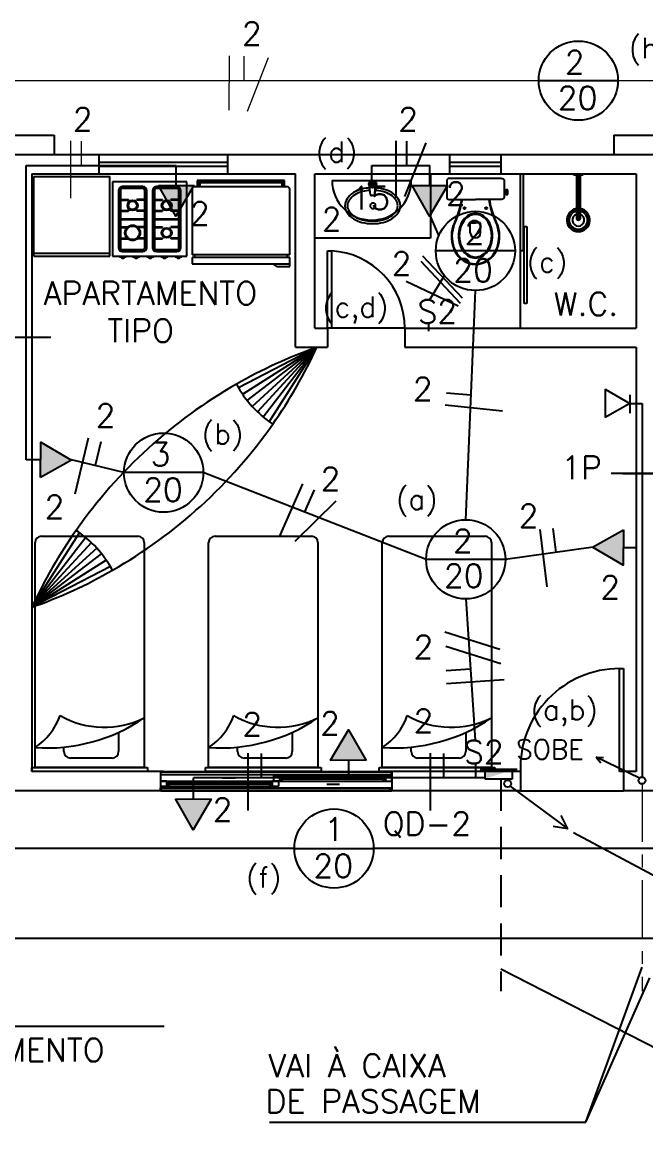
# Model space of a CAD drawing. Extents: x 1.6 to 100.8, y -3.3 to 55.9.
# Drawn here: x 52.21 to 57.06, y 42.13 to 50.74 of the extents above; entities that cross this region are included whole.
import ezdxf

# ---------------------------------------------------------------- set-up
doc = ezdxf.new("R2010")
doc.units = 0
doc.header["$MEASUREMENT"] = 0
doc.linetypes.add('CENTER2', pattern=[1.125, 0.75, -0.125, 0.125, -0.125])
doc.linetypes.add('HIDDEN', pattern=[0.375, 0.25, -0.125])
doc.layers.get('0').update_dxf_attribs({"linetype": 'CONTINUOUS'})
for name, color, linetype in [('2-MATERIAIS', 2, 'CONTINUOUS'), ('FIACAO', 6, 'CONTINUOUS'), ('QUADROS', 30, 'CONTINUOUS'), ('Texto', 2, 'CONTINUOUS'), ('Tub_Eletr_parede', 3, 'CONTINUOUS'), ('Tub_Eletr_piso', 3, 'HIDDEN'), ('Tub_Tel_parede', 230, 'CONTINUOUS'), ('Tub_Tel_piso', 230, 'HIDDEN')]:
    doc.layers.add(name, color=color, linetype=linetype)
doc.styles.add('ROMANS', font='romans.shx')
doc.styles.add('TXT_TEXTO', font='ROMANS.shx')

# ---------------------------------------------------------------- blocks, each defined once
blk = doc.blocks.new('QF')
at = {"layer": 'QUADROS'}
for p, q in [((-0.05, -0.15), (-0.05, 0.15)), ((-0.05, 0.15), (0.05, 0.15)), ((0.05, 0.2), (0.05, -0.2)), ((0.05, -0.15), (-0.05, -0.15))]:
    blk.add_line(p, q, dxfattribs=at)
blk.add_solid([(-0.05, -0.15), (0.05, 0.15), (0.05, -0.15)], dxfattribs=at)

msp = doc.modelspace()

# ---------------------------------------------------------------- linework, layer by layer
at = {"color": 8, "linetype": 'Continuous', "ltscale": 0.5}
for p, q in [((51.9561, 49.8569), (52.4561, 49.8569)), ((52.4561, 49.8569), (52.4561, 49.7069)), ((56.8061, 49.8569), (57.3061, 49.8569)), ((56.8061, 49.8569), (56.8061, 49.7069)), ((51.6061, 49.7069), (52.8061, 49.7069)), ((52.8061, 49.7069), (53.8061, 49.7069)), ((52.8061, 49.5569), (52.8061, 49.7069)), ((53.8061, 49.7069), (55.5311, 49.7069)), ((53.8061, 49.5569), (53.8061, 49.7069)), ((55.5311, 49.5569), (55.5311, 49.7069)), ((55.5311, 49.7069), (55.9311, 49.7069)), ((55.9311, 49.7069), (58.1811, 49.7069)), ((55.9311, 49.5569), (55.9311, 49.7069)), ((52.8061, 49.6469), (53.8061, 49.6469)), ((52.8061, 49.6169), (53.8061, 49.6169)), ((55.5311, 49.6469), (55.9311, 49.6469)), ((55.5311, 49.6169), (55.9311, 49.6169)), ((52.2811, 49.5569), (52.2811, 44.9069)), ((52.2811, 49.5569), (52.8061, 49.5569)), ((52.2979, 49.5361), (52.8879, 49.5361)), ((52.2979, 48.9149), (52.2979, 49.5361)), ((52.8061, 49.5569), (53.8061, 49.5569)), ((52.8879, 48.9149), (52.8879, 49.5361)), ((53.8061, 49.5569), (54.3311, 49.5569)), ((54.3311, 48.2069), (54.3311, 49.5569)), ((54.4811, 49.5569), (55.5311, 49.5569)), ((54.4811, 48.3569), (54.4811, 49.5569)), ((54.4811, 49.0569), (54.4811, 49.5569)), ((54.4811, 49.5569), (55.3811, 49.5569)), ((55.3811, 49.5569), (55.3811, 49.0569)), ((55.5138, 49.5154), (55.5096, 49.509)), ((55.5196, 49.5197), (55.5138, 49.5154)), ((55.5274, 49.5211), (55.5196, 49.5197)), ((55.9348, 49.5211), (55.5274, 49.5211)), ((55.5274, 49.5211), (55.5274, 49.5211)), ((55.5311, 49.5569), (55.9311, 49.5569)), ((55.9311, 49.5569), (56.9811, 49.5569)), ((55.9348, 49.5211), (55.9348, 49.5211)), ((55.9348, 49.5211), (55.9426, 49.5197)), ((55.9426, 49.5197), (55.9491, 49.5154)), ((55.9491, 49.5154), (55.9534, 49.509)), ((56.0811, 48.3569), (56.0811, 49.5569)), ((56.0811, 48.9569), (56.0811, 49.5569)), ((56.0811, 49.5569), (56.1011, 49.5569)), ((56.1011, 49.5569), (56.1011, 48.9569)), ((56.4961, 49.5469), (56.4961, 49.5569)), ((56.4961, 49.5569), (56.5661, 49.5569)), ((56.5661, 49.5469), (56.4961, 49.5469)), ((56.4975, 49.5469), (56.4975, 49.5569)), ((56.5001, 49.5469), (56.5001, 49.5569)), ((56.5045, 49.5469), (56.5045, 49.5569)), ((56.5115, 49.5469), (56.5115, 49.5569)), ((56.5161, 49.5469), (56.5161, 49.2119)), ((56.5168, 49.5469), (56.5168, 49.2073)), ((56.5184, 49.5469), (56.5184, 49.204)), ((56.5215, 49.5469), (56.5215, 49.2004)), ((56.5225, 49.5469), (56.5225, 49.5569)), ((56.5267, 49.5469), (56.5267, 49.1976)), ((56.5355, 49.5469), (56.5355, 49.1976)), ((56.5397, 49.5469), (56.5397, 49.5569)), ((56.5407, 49.5469), (56.5407, 49.2004)), ((56.5438, 49.5469), (56.5438, 49.204)), ((56.5454, 49.5469), (56.5454, 49.2073)), ((56.5461, 49.5469), (56.5461, 49.2119)), ((56.5507, 49.5469), (56.5507, 49.5569)), ((56.5577, 49.5469), (56.5577, 49.5569)), ((56.5621, 49.5469), (56.5621, 49.5569)), ((56.5647, 49.5469), (56.5647, 49.5569)), ((56.5661, 49.5569), (56.5661, 49.5469)), ((56.9811, 49.5569), (56.9811, 48.3569)), ((52.9075, 49.4952, 0.4), (52.9075, 48.9152, 0.4)), ((53.4875, 49.4952, 0.4), (52.9075, 49.4952, 0.4)), ((53.145, 49.4569, 0.4), (52.985, 49.4569, 0.4)), ((53.145, 49.4469, 0.4), (52.985, 49.4469, 0.4)), ((53.145, 49.4419, 0.4), (52.985, 49.4419, 0.4)), ((53.41, 49.4569, 0.4), (53.25, 49.4569, 0.4)), ((53.41, 49.4469, 0.4), (53.25, 49.4469, 0.4)), ((53.41, 49.4419, 0.4), (53.25, 49.4419, 0.4)), ((53.4875, 48.9152, 0.4), (53.4875, 49.4952, 0.4)), ((53.527, 49.4362), (53.527, 48.9262)), ((54.267, 49.4562), (53.547, 49.4562)), ((54.2459, 49.5051, -0.1), (53.5681, 49.5051, -0.1)), ((53.5681, 49.5051, -0.1), (53.5681, 49.4562, -0.1)), ((54.237, 49.4962, -0.1), (53.577, 49.4962, -0.1)), ((53.577, 49.4962, -0.1), (53.577, 49.4562, -0.1)), ((54.2269, 49.4861, -0.1), (53.5871, 49.4861, -0.1)), ((53.5871, 49.4861, -0.1), (53.5871, 49.4562, -0.1)), ((54.2269, 49.4562, -0.1), (54.2269, 49.4861, -0.1)), ((54.237, 49.4562, -0.1), (54.237, 49.4962, -0.1)), ((54.2459, 49.4562, -0.1), (54.2459, 49.5051, -0.1)), ((54.287, 48.9262), (54.287, 49.4362)), ((54.9154, 49.3944), (54.9071, 49.459)), ((54.9564, 49.4608), (54.9467, 49.3942)), ((55.5096, 49.509), (55.5081, 49.5011)), ((55.5081, 49.5011), (55.5081, 49.3773)), ((55.9534, 49.509), (55.9548, 49.5011)), ((55.9548, 49.5011), (55.9548, 49.3773)), ((55.9677, 49.4288), (55.9548, 49.4288)), ((55.9827, 49.4317), (55.9677, 49.4317)), ((55.9677, 49.4317), (55.9677, 49.4288)), ((55.9677, 49.4288), (55.9677, 49.3987)), ((55.9827, 49.4138), (55.9827, 49.4317)), ((52.955, 49.4269, 0.4), (52.955, 48.9819, 0.4)), ((52.965, 49.4269, 0.4), (52.965, 48.9819, 0.4)), ((52.97, 49.4269, 0.4), (52.97, 48.9819, 0.4)), ((52.97, 49.3569, 0.4), (53.0327, 49.3569, 0.4)), ((52.97, 49.3519, 0.4), (53.0327, 49.3519, 0.4)), ((53.0327, 49.3519, 0.4), (53.0327, 49.3569, 0.4)), ((53.0974, 49.3519, 0.4), (53.0974, 49.3569, 0.4)), ((53.16, 49.3569, 0.4), (53.0974, 49.3569, 0.4)), ((53.16, 49.3519, 0.4), (53.0974, 49.3519, 0.4)), ((53.16, 48.9819, 0.4), (53.16, 49.4269, 0.4)), ((53.165, 48.9819, 0.4), (53.165, 49.4269, 0.4)), ((53.175, 48.9819, 0.4), (53.175, 49.4269, 0.4)), ((53.22, 49.4269, 0.4), (53.22, 48.9819, 0.4)), ((53.23, 49.4269, 0.4), (53.23, 48.9819, 0.4)), ((53.235, 49.4269, 0.4), (53.235, 48.9819, 0.4)), ((53.235, 49.3569, 0.4), (53.2977, 49.3569, 0.4)), ((53.235, 49.3519, 0.4), (53.2977, 49.3519, 0.4)), ((53.2977, 49.3519, 0.4), (53.2977, 49.3569, 0.4)), ((53.3624, 49.3519, 0.4), (53.3624, 49.3569, 0.4)), ((53.425, 49.3569, 0.4), (53.3624, 49.3569, 0.4)), ((53.425, 49.3519, 0.4), (53.3624, 49.3519, 0.4)), ((53.425, 48.9819, 0.4), (53.425, 49.4269, 0.4)), ((53.43, 48.9819, 0.4), (53.43, 49.4269, 0.4)), ((53.44, 48.9819, 0.4), (53.44, 49.4269, 0.4)), ((54.9388, 49.387), (54.9234, 49.3869)), ((55.5081, 49.3773), (55.5081, 49.3773)), ((55.5081, 49.3773), (55.5096, 49.3694)), ((55.5096, 49.3694), (55.5138, 49.3629)), ((55.5138, 49.3629), (55.5196, 49.3587)), ((55.5196, 49.3587), (55.5274, 49.3572)), ((55.5274, 49.3572), (55.7315, 49.3572)), ((55.6291, 49.3565), (55.6293, 49.3572)), ((55.6291, 49.3565), (55.6291, 49.3565)), ((55.9348, 49.3572), (55.7315, 49.3572)), ((55.8338, 49.3565), (55.8336, 49.3572)), ((55.8338, 49.3565), (55.8338, 49.3565)), ((55.9426, 49.3587), (55.9348, 49.3572)), ((55.9491, 49.3629), (55.9426, 49.3587)), ((55.9534, 49.3694), (55.9491, 49.3629)), ((55.9548, 49.3773), (55.9534, 49.3694)), ((55.9677, 49.3987), (55.9548, 49.3987)), ((55.9548, 49.3773), (55.9548, 49.3773)), ((55.9677, 49.3959), (55.9677, 49.3987)), ((55.9677, 49.3959), (55.9827, 49.3959)), ((55.9827, 49.3959), (55.9827, 49.4138)), ((52.97, 49.2705, 0.4), (53.0327, 49.2705, 0.4)), ((52.97, 49.2655, 0.4), (53.0327, 49.2655, 0.4)), ((53.0327, 49.2705, 0.4), (53.0327, 49.2655, 0.4)), ((53.16, 49.2705, 0.4), (53.0974, 49.2705, 0.4)), ((53.0974, 49.2705, 0.4), (53.0974, 49.2655, 0.4)), ((53.16, 49.2655, 0.4), (53.0974, 49.2655, 0.4)), ((53.235, 49.2705, 0.4), (53.2977, 49.2705, 0.4)), ((53.235, 49.2655, 0.4), (53.2977, 49.2655, 0.4)), ((53.2977, 49.2705, 0.4), (53.2977, 49.2655, 0.4)), ((53.3624, 49.2705, 0.4), (53.3624, 49.2655, 0.4)), ((53.425, 49.2705, 0.4), (53.3624, 49.2705, 0.4)), ((53.425, 49.2655, 0.4), (53.3624, 49.2655, 0.4)), ((52.97, 49.2069, 0.4), (53.16, 49.2069, 0.4)), ((52.97, 49.2019, 0.4), (53.16, 49.2019, 0.4)), ((53.235, 49.2069, 0.4), (53.425, 49.2069, 0.4)), ((53.235, 49.2019, 0.4), (53.425, 49.2019, 0.4)), ((55.6907, 49.0988), (55.6907, 49.1761)), ((55.6907, 49.1761), (55.7315, 49.1761)), ((55.7715, 49.1761), (55.7307, 49.1761)), ((55.7715, 49.0988), (55.7715, 49.1761)), ((52.97, 49.1434, 0.4), (53.0327, 49.1434, 0.4)), ((52.97, 49.1384, 0.4), (53.0327, 49.1384, 0.4)), ((53.0327, 49.1384, 0.4), (53.0327, 49.1434, 0.4)), ((53.0974, 49.1384, 0.4), (53.0974, 49.1434, 0.4)), ((53.16, 49.1434, 0.4), (53.0974, 49.1434, 0.4)), ((53.16, 49.1384, 0.4), (53.0974, 49.1384, 0.4)), ((53.235, 49.1434, 0.4), (53.2977, 49.1434, 0.4)), ((53.235, 49.1384, 0.4), (53.2977, 49.1384, 0.4)), ((53.2977, 49.1384, 0.4), (53.2977, 49.1434, 0.4)), ((53.3624, 49.1384, 0.4), (53.3624, 49.1434, 0.4)), ((53.425, 49.1434, 0.4), (53.3624, 49.1434, 0.4)), ((53.425, 49.1384, 0.4), (53.3624, 49.1384, 0.4)), ((56.1111, 48.5481), (56.1111, 49.1481)), ((56.1111, 49.1481), (56.1311, 49.1481)), ((56.1311, 49.1481), (56.1311, 48.5481)), ((52.97, 49.0569, 0.4), (53.0327, 49.0569, 0.4)), ((52.97, 49.0519, 0.4), (53.0327, 49.0519, 0.4)), ((53.0327, 49.0569, 0.4), (53.0327, 49.0519, 0.4)), ((53.16, 49.0569, 0.4), (53.0974, 49.0569, 0.4)), ((53.0974, 49.0569, 0.4), (53.0974, 49.0519, 0.4)), ((53.16, 49.0519, 0.4), (53.0974, 49.0519, 0.4)), ((53.235, 49.0569, 0.4), (53.2977, 49.0569, 0.4)), ((53.235, 49.0519, 0.4), (53.2977, 49.0519, 0.4)), ((53.2977, 49.0569, 0.4), (53.2977, 49.0519, 0.4)), ((53.3624, 49.0569, 0.4), (53.3624, 49.0519, 0.4)), ((53.425, 49.0569, 0.4), (53.3624, 49.0569, 0.4)), ((53.425, 49.0519, 0.4), (53.3624, 49.0519, 0.4)), ((55.3811, 49.0569), (54.4811, 49.0569)), ((52.2979, 48.9387), (52.8879, 48.9387)), ((52.2979, 48.9149), (52.8879, 48.9149)), ((52.9075, 48.9152, 0.4), (53.4875, 48.9152, 0.4)), ((52.985, 48.9669, 0.4), (53.145, 48.9669, 0.4)), ((52.985, 48.9619, 0.4), (53.145, 48.9619, 0.4)), ((52.985, 48.9519, 0.4), (53.145, 48.9519, 0.4)), ((53.25, 48.9669, 0.4), (53.41, 48.9669, 0.4)), ((53.25, 48.9619, 0.4), (53.41, 48.9619, 0.4)), ((53.25, 48.9519, 0.4), (53.41, 48.9519, 0.4)), ((54.287, 48.9262), (53.527, 48.9262)), ((53.547, 48.9262), (53.547, 48.9062)), ((54.267, 48.9262), (54.267, 48.9062)), ((54.5811, 48.3569), (54.5811, 48.9569)), ((54.5811, 48.9569), (54.6111, 48.9569)), ((54.6111, 48.9569), (54.6111, 48.3569)), ((56.1011, 48.9569), (56.0811, 48.9569)), ((52.9624, 48.911, 0.4), (53.0162, 48.911, 0.4)), ((52.9727, 48.9088, 0.4), (52.9817, 48.8999, 0.4)), ((53.0058, 48.9088, 0.4), (52.9727, 48.9088, 0.4)), ((52.9817, 48.8999, 0.4), (52.9972, 48.8999, 0.4)), ((52.9972, 48.8999, 0.4), (53.0058, 48.9088, 0.4)), ((53.0651, 48.911, 0.4), (53.119, 48.911, 0.4)), ((53.0755, 48.9088, 0.4), (53.0845, 48.8999, 0.4)), ((53.1086, 48.9088, 0.4), (53.0755, 48.9088, 0.4)), ((53.0845, 48.8999, 0.4), (53.0999, 48.8999, 0.4)), ((53.0999, 48.8999, 0.4), (53.1086, 48.9088, 0.4)), ((53.1751, 48.911, 0.4), (53.229, 48.911, 0.4)), ((53.1855, 48.9088, 0.4), (53.1945, 48.8999, 0.4)), ((53.2186, 48.9088, 0.4), (53.1855, 48.9088, 0.4)), ((53.1945, 48.8999, 0.4), (53.2099, 48.8999, 0.4)), ((53.2099, 48.8999, 0.4), (53.2186, 48.9088, 0.4)), ((53.2851, 48.911, 0.4), (53.339, 48.911, 0.4)), ((53.2955, 48.9088, 0.4), (53.3045, 48.8999, 0.4)), ((53.3286, 48.9088, 0.4), (53.2955, 48.9088, 0.4)), ((53.3045, 48.8999, 0.4), (53.3199, 48.8999, 0.4)), ((53.3199, 48.8999, 0.4), (53.3286, 48.9088, 0.4)), ((53.3951, 48.911, 0.4), (53.449, 48.911, 0.4)), ((53.4055, 48.9088, 0.4), (53.4145, 48.8999, 0.4)), ((53.4386, 48.9088, 0.4), (53.4055, 48.9088, 0.4)), ((53.4145, 48.8999, 0.4), (53.4299, 48.8999, 0.4)), ((53.4299, 48.8999, 0.4), (53.4386, 48.9088, 0.4)), ((54.287, 48.9062), (53.527, 48.9062)), ((53.527, 48.9062), (53.527, 48.8562)), ((53.527, 48.8562), (54.287, 48.8562)), ((54.187, 48.8362), (54.157, 48.8562)), ((54.187, 48.8362), (54.287, 48.8362)), ((54.287, 48.8362), (54.287, 48.9062)), ((56.1311, 48.5481), (56.1111, 48.5481)), ((54.4811, 48.3569), (54.5811, 48.3569)), ((55.1811, 48.3569), (54.5811, 48.3569)), ((54.5811, 48.3569), (54.5811, 48.2069)), ((54.6111, 48.3569), (54.5811, 48.3569)), ((55.1811, 48.3569), (56.9811, 48.3569)), ((55.1811, 48.3569), (55.1811, 48.2069)), ((54.4984, 48.2069), (53.8886, 47.8912)), ((54.4984, 48.2069), (53.9212, 47.841)), ((53.9562, 47.7927), (54.4984, 48.2069)), ((53.9948, 47.7475), (54.4984, 48.2069)), ((54.4984, 48.2069), (54.0367, 47.7053)), ((54.0807, 47.6651), (54.4984, 48.2069)), ((54.1279, 47.6282), (54.4984, 48.2069)), ((54.3311, 48.2069), (54.5811, 48.2069)), ((55.1811, 48.2069), (56.9811, 48.2069)), ((56.9811, 48.2069), (56.9811, 44.9069)), ((52.2821, 46.185), (52.6523, 46.7633)), ((52.2821, 46.185), (52.6993, 46.7262)), ((52.7442, 46.687), (52.2821, 46.185)), ((52.3061, 44.9369), (52.3061, 46.6869)), ((52.3561, 46.7369), (53.1061, 46.7369)), ((53.1561, 46.6869), (53.1561, 44.9369)), ((53.6561, 44.9369), (53.6561, 46.6869)), ((53.7061, 46.7369), (54.4561, 46.7369)), ((54.5061, 46.6869), (54.5061, 44.9369)), ((55.0061, 44.9369), (55.0061, 46.6869)), ((55.0561, 46.7369), (55.8061, 46.7369)), ((55.8561, 46.6869), (55.8561, 44.9369)), ((52.7857, 46.6444), (52.2821, 46.185)), ((52.2821, 46.185), (52.8238, 46.5988)), ((52.8599, 46.5513), (52.2821, 46.185)), ((52.8923, 46.5009), (52.2821, 46.185)), ((56.8511, 44.9069), (56.8511, 45.7069)), ((56.8511, 45.7069), (56.8811, 45.7069)), ((56.8811, 45.7069), (56.8811, 44.9069)), ((52.9562, 45.2039), (52.9562, 45.0608)), ((54.3062, 45.2039), (54.3062, 45.0608)), ((55.6562, 45.2039), (55.6562, 45.0608)), ((52.5313, 45.0608), (52.5313, 45.0962)), ((53.8813, 45.0608), (53.8813, 45.0962)), ((55.2313, 45.0608), (55.2313, 45.0962)), ((52.9062, 45.0108), (52.5813, 45.0108)), ((54.2562, 45.0108), (53.9313, 45.0108)), ((55.6062, 45.0108), (55.2813, 45.0108)), ((52.2811, 44.9069), (52.2811, 44.9369)), ((52.2811, 44.9369), (53.1811, 44.9369)), ((53.2811, 44.9069), (52.2811, 44.9069)), ((53.1811, 44.9069), (52.2811, 44.9069)), ((53.1561, 44.9369), (52.3061, 44.9369)), ((53.1811, 44.9369), (53.1811, 44.9069)), ((53.2811, 44.9069), (53.2811, 44.7569)), ((53.2811, 44.9069), (55.0781, 44.9069)), ((53.3041, 44.9069), (53.2811, 44.9069)), ((53.2811, 44.9069), (53.2811, 44.8839)), ((53.2811, 44.8839), (53.2841, 44.8839)), ((53.2841, 44.9039), (55.0781, 44.9039)), ((53.2841, 44.8839), (53.2841, 44.9039)), ((53.2841, 44.9039), (53.3041, 44.9039)), ((53.2841, 44.8839), (55.0781, 44.8839)), ((53.3041, 44.9039), (53.3041, 44.9069)), ((53.6311, 44.9069), (53.6311, 44.9369)), ((53.6311, 44.9369), (54.5311, 44.9369)), ((54.5311, 44.9069), (53.6311, 44.9069)), ((54.5061, 44.9369), (53.6561, 44.9369)), ((55.0811, 44.8719), (54.1611, 44.8719)), ((54.2111, 44.8719), (54.1611, 44.8719)), ((54.1611, 44.8719), (54.1611, 44.8319)), ((54.2111, 44.8719), (54.2141, 44.8719)), ((54.2111, 44.8569), (54.2111, 44.8719)), ((54.2111, 44.8319), (54.2111, 44.8719)), ((54.2141, 44.8719), (54.2141, 44.8599)), ((54.5311, 44.9369), (54.5311, 44.9069)), ((54.9811, 44.9069), (54.9811, 44.9369)), ((54.9811, 44.9369), (55.8811, 44.9369)), ((55.8811, 44.9069), (54.9811, 44.9069)), ((55.8561, 44.9369), (55.0061, 44.9369)), ((55.0311, 44.8719), (55.0281, 44.8719)), ((55.0281, 44.8719), (55.0281, 44.8599)), ((55.0311, 44.8569), (55.0311, 44.8719)), ((55.0811, 44.8719), (55.0311, 44.8719)), ((55.0311, 44.8719), (55.0311, 44.8319)), ((55.0581, 44.9039), (55.0581, 44.9069)), ((55.0581, 44.9069), (55.0811, 44.9069)), ((55.0781, 44.9039), (55.0581, 44.9039)), ((55.0781, 44.8839), (55.0781, 44.9039)), ((55.0811, 44.8839), (55.0781, 44.8839)), ((56.0811, 44.9069), (55.0811, 44.9069)), ((55.0811, 44.9069), (55.0811, 44.7569)), ((55.0811, 44.9069), (55.0811, 44.8839)), ((55.0811, 44.8319), (55.0811, 44.8719)), ((55.8811, 44.9369), (55.8811, 44.9069)), ((56.0811, 44.9069), (56.0811, 44.7569)), ((56.8811, 44.9069), (56.8511, 44.9069)), ((56.8811, 44.9069), (56.8811, 44.7569)), ((56.9811, 44.9069), (56.8811, 44.9069)), ((56.9811, 44.9069), (56.8811, 44.9069)), ((53.2811, 44.8319), (55.0811, 44.8319)), ((53.3311, 44.8319), (53.2811, 44.8319)), ((53.2811, 44.8319), (53.2811, 44.7919)), ((53.2811, 44.7919), (54.2011, 44.7919)), ((53.2811, 44.7919), (53.3311, 44.7919)), ((53.2811, 44.7799), (53.2841, 44.7799)), ((53.2811, 44.7569), (53.2811, 44.7799)), ((53.2841, 44.7799), (55.0781, 44.7799)), ((53.2841, 44.7799), (53.2841, 44.7599)), ((53.3311, 44.8319), (53.3341, 44.8319)), ((53.3311, 44.8169), (53.3311, 44.8319)), ((53.3311, 44.7919), (53.3311, 44.8319)), ((53.3311, 44.8069), (53.3311, 44.8169)), ((53.3311, 44.8169), (54.1511, 44.8169)), ((53.3541, 44.8169), (53.3311, 44.8169)), ((54.1511, 44.8069), (53.3311, 44.8069)), ((53.3541, 44.8069), (53.3311, 44.8069)), ((53.3311, 44.8069), (53.3311, 44.7919)), ((53.3311, 44.7919), (53.3341, 44.7919)), ((53.3341, 44.8319), (53.3341, 44.8199)), ((53.3341, 44.8199), (53.3541, 44.8199)), ((53.3341, 44.7919), (53.3341, 44.8039)), ((53.3341, 44.8039), (53.3541, 44.8039)), ((53.3541, 44.8199), (53.3541, 44.8169)), ((53.3541, 44.8039), (53.3541, 44.8069)), ((53.7615, 44.8577), (53.8115, 44.8577)), ((53.8115, 44.8577), (53.8615, 44.8577)), ((54.1481, 44.8199), (54.1281, 44.8199)), ((54.1281, 44.8199), (54.1281, 44.8169)), ((54.1281, 44.8169), (54.1511, 44.8169)), ((54.1281, 44.8039), (54.1281, 44.8069)), ((54.1281, 44.8069), (54.1511, 44.8069)), ((54.1481, 44.8039), (54.1281, 44.8039)), ((54.1511, 44.8319), (54.1481, 44.8319)), ((54.1481, 44.8319), (54.1481, 44.8199)), ((54.1481, 44.7919), (54.1481, 44.8039)), ((54.1511, 44.7919), (54.1481, 44.7919)), ((54.1511, 44.8169), (54.1511, 44.8319)), ((54.2011, 44.8319), (54.1511, 44.8319)), ((54.1511, 44.8319), (54.1511, 44.7919)), ((54.1511, 44.8169), (54.1511, 44.8069)), ((54.1511, 44.8069), (54.1511, 44.7919)), ((54.1511, 44.7919), (54.2011, 44.7919)), ((54.1611, 44.8319), (54.2111, 44.8319)), ((54.2011, 44.7919), (54.2011, 44.8319)), ((54.2111, 44.8469), (54.2111, 44.8569)), ((54.2111, 44.8569), (55.0311, 44.8569)), ((54.2341, 44.8569), (54.2111, 44.8569)), ((55.0311, 44.8469), (54.2111, 44.8469)), ((54.2341, 44.8469), (54.2111, 44.8469)), ((54.2111, 44.8469), (54.2111, 44.8319)), ((54.2111, 44.8319), (54.2141, 44.8319)), ((54.2141, 44.8599), (54.2341, 44.8599)), ((54.2141, 44.8319), (54.2141, 44.8439)), ((54.2141, 44.8439), (54.2341, 44.8439)), ((54.2341, 44.8599), (54.2341, 44.8569)), ((54.2341, 44.8439), (54.2341, 44.8469)), ((54.6247, 44.805), (54.5747, 44.805)), ((54.6747, 44.805), (54.6247, 44.805)), ((55.0281, 44.8599), (55.0081, 44.8599)), ((55.0081, 44.8599), (55.0081, 44.8569)), ((55.0081, 44.8569), (55.0311, 44.8569)), ((55.0081, 44.8439), (55.0081, 44.8469)), ((55.0081, 44.8469), (55.0311, 44.8469)), ((55.0281, 44.8439), (55.0081, 44.8439)), ((55.0281, 44.8319), (55.0281, 44.8439)), ((55.0311, 44.8319), (55.0281, 44.8319)), ((55.0311, 44.8569), (55.0311, 44.8469)), ((55.0311, 44.8469), (55.0311, 44.8319)), ((55.0311, 44.8319), (55.0811, 44.8319)), ((55.0811, 44.7799), (55.0781, 44.7799)), ((55.0781, 44.7799), (55.0781, 44.7599)), ((55.0811, 44.7569), (55.0811, 44.7799)), ((53.2811, 44.7569), (51.1311, 44.7569)), ((53.3041, 44.7569), (53.2811, 44.7569)), ((53.2841, 44.7599), (55.0781, 44.7599)), ((53.2841, 44.7599), (53.3041, 44.7599)), ((53.2841, 44.7569), (55.0781, 44.7569)), ((53.3041, 44.7599), (53.3041, 44.7569)), ((55.0781, 44.7599), (55.0581, 44.7599)), ((55.0581, 44.7599), (55.0581, 44.7569)), ((55.0581, 44.7569), (55.0811, 44.7569)), ((56.0811, 44.7569), (55.0811, 44.7569)), ((56.0811, 44.7569), (56.8811, 44.7569)), ((57.2311, 44.7569), (56.8811, 44.7569)), ((72.7811, 43.6069), (46.1311, 43.6069))]:
    msp.add_line(p, q, dxfattribs=at)
at = {"color": 171}
for p, q in [((59.3157, 42.9234), (56.4929, 44.4294)), ((58.9614, 41.8112), (55.9281, 43.3685)), ((56.5898, 42.1769), (57.0263, 43.3843)), ((56.5898, 42.1769), (57.0859, 43.3021)), ((53.3106, 42.9234), (50.579, 42.9234)), ((54.1291, 42.1769), (56.5898, 42.1769))]:
    msp.add_line(p, q, dxfattribs=at)
at = {"color": 8, "linetype": 'Continuous', "ltscale": 0.5}
for centre, radius in [((54.9311, 49.4769), 0.03), ((54.9311, 49.4769), 0.0261), ((54.9311, 49.4769), 0.0151), ((54.9311, 49.4769), 0.00444), ((53.065, 49.3112, 0.4), 0.04), ((53.065, 49.3112, 0.4), 0.033), ((53.33, 49.3112, 0.4), 0.04), ((53.33, 49.3112, 0.4), 0.033), ((55.647, 49.2903), 0.00752), ((55.8152, 49.2903), 0.00752), ((53.065, 49.0976, 0.4), 0.06), ((53.065, 49.0976, 0.4), 0.053), ((53.33, 49.0976, 0.4), 0.04), ((53.33, 49.0976, 0.4), 0.033)]:
    msp.add_circle(centre, radius, dxfattribs=at)
for centre, radius, start, end in [((52.985, 49.4269, 0.4), 0.03, 90, 180), ((52.985, 49.4269, 0.4), 0.02, 90, 180), ((52.985, 49.4269, 0.4), 0.015, 90, 180), ((53.145, 49.4269, 0.4), 0.03, 0, 90), ((53.145, 49.4269, 0.4), 0.02, 0, 90), ((53.145, 49.4269, 0.4), 0.015, 0, 90), ((53.25, 49.4269, 0.4), 0.03, 90, 180), ((53.25, 49.4269, 0.4), 0.02, 90, 180), ((53.25, 49.4269, 0.4), 0.015, 90, 180), ((53.41, 49.4269, 0.4), 0.03, 0, 90), ((53.41, 49.4269, 0.4), 0.02, 360, 90), ((53.41, 49.4269, 0.4), 0.015, 360, 90), ((53.547, 49.4362), 0.02, 90, 180), ((54.267, 49.4362), 0.02, 0, 90), ((54.9066, 49.208), 0.2372, 104.24882, 121.51159), ((54.9339, 49.0986), 0.3499, 94.15409, 104.16286), ((54.905, 49.492), 0.0151, 270, 30), ((54.905, 49.4619), 0.0151, 330, 90), ((54.9311, 49.507), 0.0151, 210, 330), ((54.9311, 49.4468), 0.0151, 30, 150), ((54.9572, 49.492), 0.0151, 150, 270), ((54.9572, 49.4619), 0.0151, 90, 210), ((54.9292, 49.0995), 0.3489, 75.83067, 85.84987), ((54.9563, 49.208), 0.2372, 58.48841, 75.75118), ((54.8116, 49.3083), 0.0957, 145.95593, 180), ((54.8688, 49.2696), 0.1648, 121.51159, 145.95593), ((54.8116, 49.3083), 0.0757, 145.95593, 180), ((54.8688, 49.2696), 0.1448, 121.51159, 145.95593), ((54.9066, 49.208), 0.2172, 104.24882, 121.51159), ((54.9315, 49.1103), 0.318, 93.66521, 104.24882), ((54.9234, 49.3949), 0.008, 184.12746, 270.03066), ((54.9388, 49.395), 0.008, 270.03066, 354.76882), ((54.9265, 49.0864), 0.3423, 75.93128, 85.79519), ((54.9563, 49.208), 0.2172, 58.48841, 75.75118), ((54.9941, 49.2696), 0.1448, 34.04407, 58.48841), ((54.9941, 49.2696), 0.1648, 34.04407, 58.48841), ((55.0513, 49.3083), 0.0757, 360, 34.04407), ((55.0513, 49.3083), 0.0957, 0, 34.04407), ((54.8731, 49.4876), 0.7626, 339.69088, 350.16298), ((54.8731, 49.4876), 0.7673, 339.69088, 350.16298), ((56.5899, 49.4876), 0.7673, 189.83702, 200.30912), ((56.5899, 49.4876), 0.7626, 189.83702, 200.30912), ((54.8116, 49.3083), 0.0957, 180, 214.04407), ((54.8116, 49.3083), 0.0757, 180, 214.04407), ((54.8688, 49.347), 0.1448, 214.04407, 238.48841), ((54.9331, 49.3078), 0.0218, 40.76603, 220.76603), ((54.9331, 49.3078), 0.0218, 220.76603, 40.76603), ((54.9941, 49.347), 0.1448, 301.51159, 325.95593), ((55.0513, 49.3083), 0.0757, 325.95593, 0), ((55.0513, 49.3083), 0.0957, 325.95593, 0), ((56.5311, 49.1969), 0.09, 99.59407, 80.40593), ((56.5311, 49.1969), 0.0854, 100.80692, 79.19308), ((56.5311, 49.1969), 0.0709, 102.20911, 77.79089), ((54.8688, 49.347), 0.1648, 214.04407, 238.48841), ((54.9066, 49.4086), 0.2372, 238.48841, 255.75118), ((54.9066, 49.4086), 0.2172, 238.48841, 255.75118), ((54.9315, 49.5064), 0.338, 255.75118, 270), ((54.9315, 49.5064), 0.318, 255.75118, 270), ((54.9315, 49.5064), 0.318, 270, 284.24882), ((54.9315, 49.5064), 0.338, 270, 284.24882), ((54.9563, 49.4086), 0.2172, 284.24882, 301.51159), ((54.9563, 49.4086), 0.2372, 284.24882, 301.51159), ((54.9941, 49.347), 0.1648, 301.51159, 325.95593), ((28.9188, 60.2598), 28.863, 337.3538, 337.51832), ((30.3569, 59.661), 27.3099, 337.35144, 337.52574), ((55.7787, 49.0896), 0.1784, 142.51776, 162.37842), ((55.7778, 49.0893), 0.1702, 142.51776, 162.37842), ((55.7498, 49.1118), 0.142, 118.37615, 142.51776), ((55.7495, 49.111), 0.1345, 118.37615, 142.51776), ((55.7315, 49.1458), 0.1034, 90, 118.37615), ((55.7315, 49.1444), 0.0966, 90, 118.37615), ((55.7315, 49.1458), 0.1034, 61.62385, 90), ((55.7315, 49.1444), 0.0966, 61.62385, 90), ((55.7135, 49.111), 0.1345, 37.48224, 61.62385), ((55.7131, 49.1118), 0.142, 37.48224, 61.62385), ((55.6852, 49.0893), 0.1702, 17.62158, 37.48224), ((55.6842, 49.0896), 0.1784, 17.62158, 37.48224), ((81.106, 59.661), 27.3099, 202.47426, 202.64856), ((82.5441, 60.2598), 28.863, 202.48168, 202.6462), ((56.5311, 49.1969), 0.0469, 108.64821, 71.35179), ((56.5311, 49.2165), 0.0157, 197.12694, 342.87306), ((56.5311, 49.2137), 0.0151, 186.75622, 353.24378), ((56.5311, 49.2273), 0.0215, 225.64197, 314.35803), ((56.5311, 49.2119), 0.015, 180, 0), ((55.799, 49.068), 0.2549, 162.09039, 205.44583), ((55.7952, 49.0678), 0.2467, 161.86702, 205.76246), ((55.8242, 49.0752), 0.2261, 162.37842, 180), ((55.8223, 49.0752), 0.2169, 162.37842, 180), ((55.7311, 49.0988), 0.0404, 180, 0), ((55.6406, 49.0752), 0.2169, 0, 17.62158), ((55.6387, 49.0752), 0.2261, 360, 17.62158), ((55.6677, 49.0678), 0.2467, 334.23754, 18.13298), ((55.664, 49.068), 0.2549, 334.55417, 17.90961), ((55.8242, 49.0752), 0.2261, 180, 197.62158), ((55.8223, 49.0752), 0.2169, 180, 197.62158), ((55.7787, 49.0607), 0.1784, 197.62158, 217.48224), ((55.7778, 49.061), 0.1702, 197.62158, 217.48224), ((55.6852, 49.061), 0.1702, 322.51776, 342.37842), ((55.6842, 49.0607), 0.1784, 322.51776, 342.37842), ((55.6406, 49.0752), 0.2169, 342.37842, 360), ((55.6387, 49.0752), 0.2261, 342.37842, 0), ((52.985, 48.9819, 0.4), 0.03, 180, 270), ((52.985, 48.9819, 0.4), 0.02, 180, 270), ((52.985, 48.9819, 0.4), 0.015, 180, 270), ((53.145, 48.9819, 0.4), 0.03, 270, 0), ((53.145, 48.9819, 0.4), 0.02, 270, 360), ((53.145, 48.9819, 0.4), 0.015, 270, 360), ((53.25, 48.9819, 0.4), 0.03, 180, 270), ((53.25, 48.9819, 0.4), 0.02, 180, 270), ((53.25, 48.9819, 0.4), 0.015, 180, 270), ((53.41, 48.9819, 0.4), 0.015, 270, 0), ((53.41, 48.9819, 0.4), 0.02, 270, 0), ((53.41, 48.9819, 0.4), 0.03, 270, 0), ((54.5803, 48.3569), 0.6008, 0, 87.0624), ((55.7398, 49.041), 0.1898, 205.76246, 267.20811), ((55.7398, 49.041), 0.1851, 205.76246, 267.20811), ((55.7498, 49.0386), 0.142, 217.48224, 241.62385), ((55.7495, 49.0393), 0.1345, 217.48224, 241.62385), ((55.7315, 49.0046), 0.1034, 241.62385, 270), ((55.7315, 49.006), 0.0966, 241.62385, 270), ((55.7315, 49.006), 0.0966, 270, 298.37615), ((55.7315, 49.0046), 0.1034, 270, 298.37615), ((55.7232, 49.041), 0.1851, 272.79189, 334.23754), ((55.7232, 49.041), 0.1898, 272.79189, 334.23754), ((55.7135, 49.0393), 0.1345, 298.37615, 322.51776), ((55.7131, 49.0386), 0.142, 298.37615, 322.51776), ((55.7853, 44.5708), 3.8571, 109.48967, 119.74162), ((50.9952, 49.8211), 3.8571, 325.00847, 335.26043), ((55.7853, 44.5708), 3.8571, 119.74162, 145.00847), ((54.6493, 48.3446), 0.886, 208.649, 236.10109), ((50.9952, 49.8211), 3.8571, 299.74162, 325.00847), ((55.7853, 44.5708), 3.8571, 145.00847, 155.26043), ((52.1312, 46.0473), 0.886, 28.649, 56.10109), ((52.3561, 46.6869), 0.05, 90, 180), ((53.1061, 46.6869), 0.05, 0, 90), ((53.7061, 46.6869), 0.05, 90, 180), ((54.4561, 46.6869), 0.05, 0, 90), ((55.0561, 46.6869), 0.05, 90, 180), ((55.8061, 46.6869), 0.05, 0, 90), ((50.9952, 49.8211), 3.8571, 289.48967, 299.74162), ((56.8511, 44.9364), 0.7706, 90, 182.18938), ((52.0286, 45.5107), 0.502, 303.56918, 340.32601), ((52.396, 46.4437), 1.3543, 266.19577, 304.14544), ((52.8462, 45.9447), 0.6947, 240.22476, 296.49122), ((53.3786, 45.5107), 0.502, 303.56918, 340.32601), ((53.746, 46.4437), 1.3543, 266.19577, 304.14544), ((54.1962, 45.9447), 0.6947, 240.22476, 296.49122), ((54.7286, 45.5107), 0.502, 303.56918, 340.32601), ((55.096, 46.4437), 1.3543, 266.19577, 304.14544), ((55.5462, 45.9447), 0.6947, 240.22476, 296.49122), ((52.9062, 45.2039), 0.05, 360, 7.60287), ((54.2562, 45.2039), 0.05, 360, 7.60287), ((55.6062, 45.2039), 0.05, 360, 7.60287), ((52.5813, 45.0608), 0.05, 180, 270), ((52.9062, 45.0608), 0.05, 270, 0), ((53.9313, 45.0608), 0.05, 180, 270), ((54.2562, 45.0608), 0.05, 270, 0), ((55.2813, 45.0608), 0.05, 180, 270), ((55.6062, 45.0608), 0.05, 270, 0)]:
    msp.add_arc(centre, radius, start, end, dxfattribs=at)
at = {"layer": '2-MATERIAIS', "linetype": 'Continuous'}
for p, q in [((56.223, 50.2819), (56.8392, 50.2819)), ((54.6162, 49.5045), (55.2325, 49.5045)), ((56.0392, 48.9569), (55.423, 48.9569)), ((53.6142, 47.2319), (52.998, 47.2319)), ((55.9642, 46.5569), (55.348, 46.5569)), ((54.323, 44.3069), (54.9392, 44.3069))]:
    msp.add_line(p, q, dxfattribs=at)
at = {"layer": '2-MATERIAIS', "color": 4}
for p, q in [((53.4035, 49.4656), (53.4035, 49.5656)), ((55.3765, 49.4656), (55.3765, 49.5656)), ((52.351, 47.3307), (52.251, 47.3307)), ((56.8811, 46.6499), (56.9811, 46.6499)), ((54.7427, 44.9929), (54.7427, 44.8929)), ((53.5374, 44.6921), (53.5374, 44.7921))]:
    msp.add_line(p, q, dxfattribs=at)
at = {"layer": '2-MATERIAIS', "color": 21}
for p, q in [((56.7408, 47.8806), (56.7408, 47.661)), ((56.7408, 47.8806), (56.9309, 47.7688)), ((56.9309, 47.836), (56.9309, 47.6932)), ((56.9309, 47.7688), (56.7408, 47.661)), ((56.9309, 47.7688), (57.0263, 47.7688))]:
    msp.add_line(p, q, dxfattribs=at)
at = {"layer": '2-MATERIAIS', "color": 4}
for points in [[(53.2657, 49.4667), (53.5413, 49.4646), (53.4016, 49.2269)], [(55.2386, 49.4667), (55.5143, 49.4646), (55.3746, 49.2269)], [(52.35, 47.1929), (52.3521, 47.4685), (52.5898, 47.3288)], [(56.8822, 46.7877), (56.8801, 46.5121), (56.6424, 46.6518)], [(54.8805, 44.9919), (54.6048, 44.994), (54.7445, 45.2317)], [(53.3996, 44.6931), (53.6752, 44.691), (53.5355, 44.4534)]]:
    msp.add_lwpolyline(points, close=True, dxfattribs=at)
at = {"layer": '2-MATERIAIS', "linetype": 'Continuous'}
for centre in [(56.5311, 50.2819), (55.7311, 48.9569), (53.3061, 47.2319), (55.6561, 46.5569), (54.6311, 44.3069)]:
    msp.add_circle(centre, 0.3081, dxfattribs=at)
msp.add_arc((54.9243, 49.5045), 0.3081, 180, 0, dxfattribs=at)
at = {"layer": '2-MATERIAIS', "color": 4}
for points in [[(53.2657, 49.4667), (53.4016, 49.2269), (53.5413, 49.4646)], [(55.2386, 49.4667), (55.3746, 49.2269), (55.5143, 49.4646)], [(52.35, 47.1929), (52.5898, 47.3288), (52.3521, 47.4685)], [(56.8822, 46.7877), (56.6424, 46.6518), (56.8801, 46.5121)], [(54.8805, 44.9919), (54.7445, 45.2317), (54.6048, 44.994)], [(53.3996, 44.6931), (53.5355, 44.4534), (53.6752, 44.691)]]:
    msp.add_solid(points, dxfattribs=at)
at = {"layer": 'FIACAO', "lineweight": 15}
for p, q in [((53.8156, 50.4747), (53.8143, 50.0522)), ((53.93, 50.4715), (53.93, 50.2819)), ((54.1203, 50.4591), (53.9552, 50.0422)), ((52.5809, 49.8145), (52.5809, 49.3661)), ((52.6649, 49.8108), (52.6649, 49.6213))]:
    msp.add_line(p, q, dxfattribs=at)
at = {"layer": 'FIACAO'}
for p, q in [((55.1108, 49.8145), (55.1108, 49.3661)), ((55.3452, 49.7984), (55.1801, 49.3815)), ((55.1948, 49.8108), (55.1948, 49.6213)), ((55.3193, 48.9196), (55.6265, 48.593)), ((55.3054, 48.8775), (55.6126, 48.5509)), ((55.1913, 48.7208), (55.5972, 48.5302)), ((51.9818, 48.2869), (52.4302, 48.2869)), ((55.5067, 47.8532), (55.6956, 47.8373)), ((55.9425, 47.71), (55.4964, 47.7559)), ((52.7206, 47.4989), (52.6147, 47.0632)), ((52.8188, 47.4713), (52.774, 47.2871)), ((57.2356, 47.2255), (56.7872, 47.2255)), ((56.8766, 47.2255), (57.325, 47.2255)), ((54.3856, 47.1436), (54.2043, 46.7335)), ((54.4774, 47.0991), (54.4007, 46.9257)), ((54.6464, 47.0108), (54.3268, 46.6963)), ((56.2304, 46.7885), (56.2849, 46.3434)), ((56.332, 46.7973), (56.3551, 46.6091)), ((55.4934, 45.9936), (55.9212, 45.8591)), ((55.5015, 45.8825), (55.9292, 45.7479)), ((55.5029, 45.6918), (55.692, 45.7055)), ((55.5066, 45.5898), (55.9539, 45.6223)), ((53.962, 45.0502), (53.962, 44.6018)), ((54.0639, 45.0465), (54.0639, 44.857)), ((55.3798, 45.0502), (55.3798, 44.6018)), ((55.4817, 45.0465), (55.4817, 44.857))]:
    msp.add_line(p, q, dxfattribs=at)
at = {"layer": 'Texto', "color": 4}
for p, q in [((57.0071, 44.8553), (56.6686, 45.0182)), ((56.6686, 45.0182), (56.7258, 45.0156)), ((56.6686, 45.0182), (56.7053, 44.9743)), ((56.0003, 44.7915), (56.4485, 44.4612)), ((56.4485, 44.4612), (56.3984, 44.564)), ((56.4485, 44.4612), (56.3354, 44.4786))]:
    msp.add_line(p, q, dxfattribs=at)
for centre in [(55.9816, 44.8108), (57.0263, 44.8364)]:
    msp.add_circle(centre, 0.0269, dxfattribs=at)
at = {"layer": 'Tub_Eletr_parede', "lineweight": 15}
for p, q in [((51.6392, 50.2819), (56.223, 50.2819)), ((56.8392, 50.2819), (61.423, 50.2819))]:
    msp.add_line(p, q, dxfattribs=at)
at = {"layer": 'Tub_Eletr_parede'}
for p, q in [((52.2372, 47.3307), (52.2372, 49.6213)), ((52.2372, 49.6213), (53.4035, 49.6213)), ((53.4035, 49.5656), (53.4035, 49.6213)), ((54.9243, 49.6213), (55.3765, 49.6213)), ((54.9243, 49.5045), (54.9243, 49.6213)), ((55.3765, 49.5656), (55.3765, 49.6213)), ((55.3783, 49.2269), (55.4453, 49.072)), ((55.3748, 48.5724), (55.4899, 48.7652)), ((55.6561, 46.865), (55.7311, 48.6488)), ((55.3668, 48.3953), (55.3668, 48.3335)), ((52.251, 47.3307), (52.2372, 47.3307)), ((52.998, 47.2319), (52.5898, 47.3325)), ((55.348, 46.5569), (53.6142, 47.2319)), ((56.6469, 46.652), (55.9642, 46.5569)), ((55.6561, 46.2488), (55.7286, 45.1496)), ((55.7319, 44.968), (55.7319, 44.857)), ((54.7427, 44.8929), (54.7427, 44.857)), ((55.8063, 44.857), (53.5374, 44.857)), ((53.5374, 44.7921), (53.5374, 44.857)), ((54.323, 44.3069), (50.0892, 44.3069)), ((59.173, 44.3069), (54.9392, 44.3069))]:
    msp.add_line(p, q, dxfattribs=at)
at = {"layer": 'Tub_Eletr_piso'}
msp.add_line((55.9281, 44.8499), (55.9281, 43.1959), dxfattribs=at)
at = {"layer": 'Tub_Tel_parede'}
msp.add_line((57.0263, 47.7688), (57.0263, 44.8633), dxfattribs=at)
at = {"layer": 'Tub_Tel_piso', "linetype": 'CENTER2', "lineweight": 15, "ltscale": 0.6}
msp.add_line((57.0263, 44.8096), (57.0263, 43.1959), dxfattribs=at)

# ---------------------------------------------------------------- block references
at = {"layer": 'QUADROS', "xscale": -0.7168000000000013, "yscale": 0.7167999999999994, "zscale": 0.7168, "rotation": 270}
msp.add_blockref('QF', (55.9119, 44.8852), dxfattribs=at)

# ---------------------------------------------------------------- texts
at = {"color": 8, "linetype": 'Continuous', "ltscale": 0.5, "style": 'ROMANS'}
for s, p in [('APARTAMENTO', (52.3739, 48.5383)), ('W.C.', (56.3397, 48.4546)), ('TIPO', (52.8689, 48.2467))]:
    msp.add_text(s, height=0.18, dxfattribs=at).set_placement(p)
at = {"layer": 'Texto', "lineweight": 15, "style": 'TXT_TEXTO'}
for s, p in [('2', (53.9158, 50.557)), ('2', (52.5999, 49.8908)), ('2', (55.1298, 49.8908)), ('1', (54.556, 44.3668))]:
    msp.add_text(s, height=0.18, dxfattribs=at).set_placement(p)
at = {"layer": 'Texto', "color": 4, "lineweight": 15, "style": 'TXT_TEXTO'}
msp.add_text('(h)', height=0.16, dxfattribs=at).set_placement((56.9236, 50.4554))
at = {"layer": 'Texto', "style": 'TXT_TEXTO'}
for s, height, p in [('2', 0.18, (56.4257, 50.3351)), ('20', 0.18, (56.3706, 50.0572)), ('15', 0.18, (54.76, 49.2791)), ('2', 0.18, (55.501, 49.3118)), ('2', 0.18, (53.5104, 49.158)), ('2', 0.18, (54.5355, 49.1138)), ('2', 0.18, (55.6457, 49.0101)), ('2', 0.18, (55.0792, 48.7687)), ('20', 0.18, (55.5584, 48.7162)), ('2', 0.18, (55.2443, 47.7918)), ('2', 0.18, (52.7778, 47.5862)), ('3', 0.18, (53.2054, 47.2851)), ('1P', 0.18, (56.3983, 47.181)), ('2', 0.18, (54.527, 47.0929)), ('20', 0.18, (53.1469, 47.0084)), ('2', 0.18, (52.3807, 46.8754)), ('2', 0.18, (56.0661, 46.8051)), ('2', 0.18, (55.5554, 46.6101)), ('20', 0.18, (55.4854, 46.3392)), ('2', 0.18, (56.7013, 46.2488)), ('2', 0.18, (55.249, 45.7851)), ('2', 0.18, (55.2491, 45.2108)), ('2', 0.18, (53.9179, 45.1834)), ('2', 0.18, (54.523, 45.1908)), ('SOBE', 0.15, (56.0474, 45.0035)), ('2', 0.18, (53.6878, 44.5196)), ('20', 0.18, (54.4706, 44.0822)), ('NO 2o.PAVIMENTO', 0.18, (50.7101, 42.6498)), ('VAI À CAIXA', 0.18, (54.121, 42.5269)), ('DE PASSAGEM', 0.18, (54.0996, 42.2504))]:
    msp.add_text(s, height=height, dxfattribs=at).set_placement(p)
at = {"layer": 'Texto', "color": 4, "style": 'TXT_TEXTO'}
for s, height, p in [('(d)', 0.16, (54.4895, 49.6475)), ('(c)', 0.16, (56.1295, 48.7917)), ('(c,d)', 0.16, (54.5398, 48.4421)), ('S2', 0.18, (55.2803, 48.3957)), ('(b)', 0.16, (53.6031, 47.453)), ('(a)', 0.16, (55.1136, 46.9446)), ('(a,b)', 0.16, (56.1604, 45.3072)), ('S2', 0.18, (55.6418, 44.9683)), ('(f)', 0.16, (53.9474, 44.0029))]:
    msp.add_text(s, height=height, dxfattribs=at).set_placement(p)
at = {"layer": 'Texto', "color": 30, "lineweight": 15, "style": 'TXT_TEXTO'}
msp.add_text('QD-2', height=0.18, dxfattribs=at).set_placement((55.0105, 44.4103))

doc.saveas('drawing.dxf')
